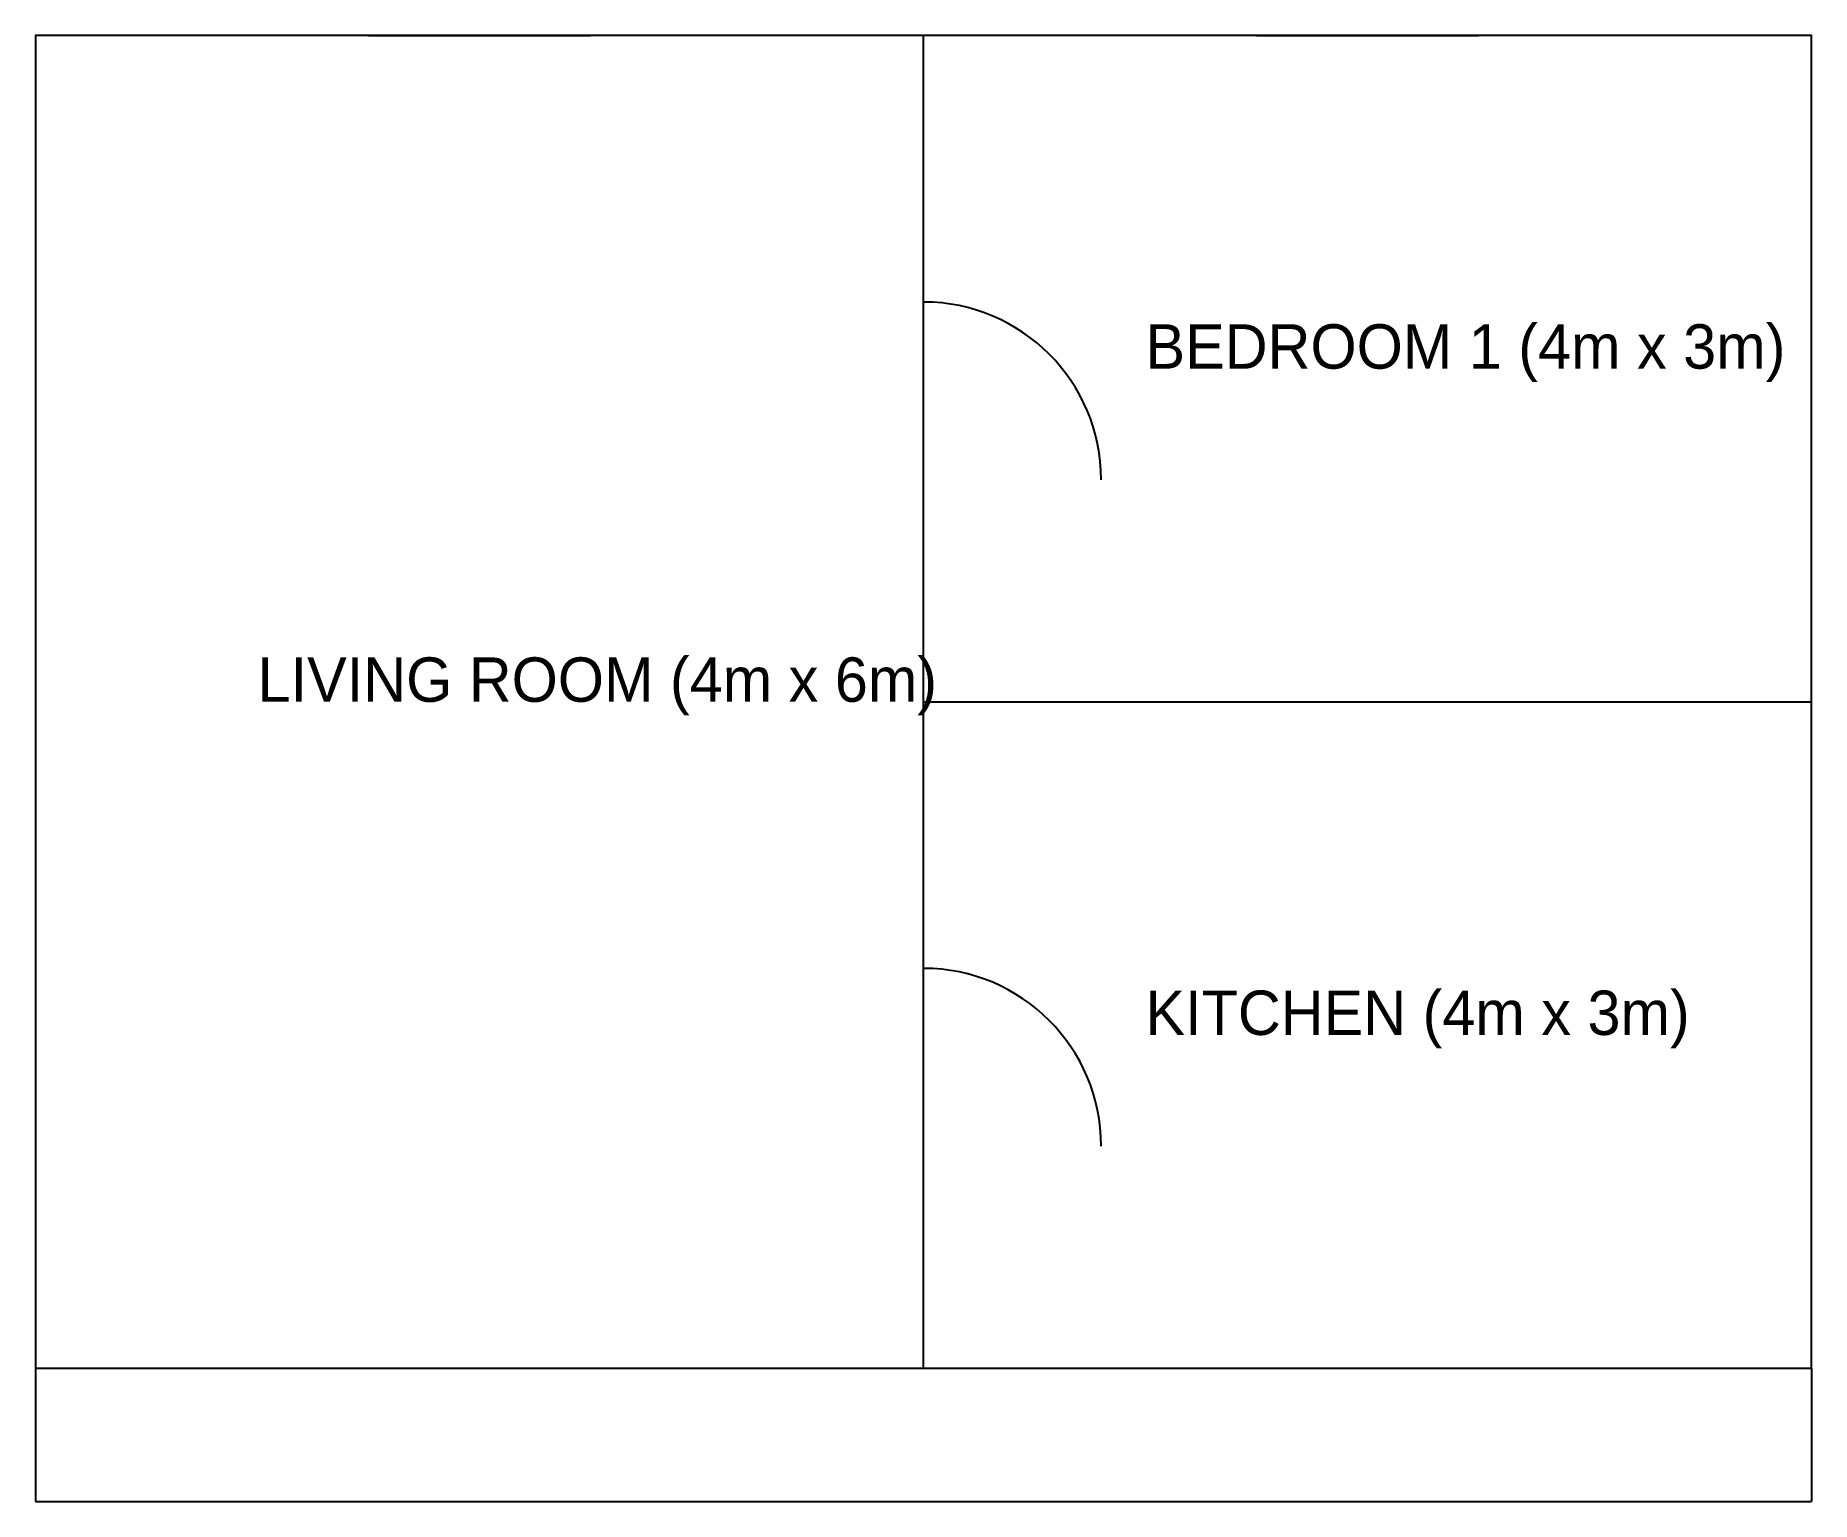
# Model space of a CAD drawing. Header units: millimetres. Extents: x -1 to 8000, y -600 to 6000.
import ezdxf

# ---------------------------------------------------------------- set-up
doc = ezdxf.new("R2010")
doc.units = ezdxf.units.MM
for name, color, linetype in [('DIMS', 8, 'CONTINUOUS'), ('DOORS', 3, 'CONTINUOUS'), ('TEXT', 7, 'CONTINUOUS'), ('WALLS', 1, 'CONTINUOUS'), ('WINDOWS', 4, 'CONTINUOUS')]:
    doc.layers.add(name, color=color, linetype=linetype)
doc.styles.add('OpenSansCondensed-Light', font='OpenSansCondensed-Light.ttf')
doc.dimstyles.new('EZDXF', dxfattribs={"dimtxt": 0.25, "dimasz": 0.175, "dimexe": 0.375, "dimexo": 0.125, "dimgap": 0.1, "dimtad": 1, "dimlfac": 100, "dimzin": 12, "dimdsep": 46, "dimtxsty": 'OpenSansCondensed-Light', "dimblk": 'ARCHTICK', "dimcen": 2.5, "dimazin": 3, "dimtfac": 0.5, "dimtmove": 2, "dimatfit": 3})

# ---------------------------------------------------------------- blocks, each defined once
blk = doc.blocks.new('_ARCHTICK')
at = {"color": 0, "linetype": 'BYBLOCK', "const_width": 0.15}
blk.add_lwpolyline([(-0.5, -0.5), (0.5, 0.5)], dxfattribs=at)

msp = doc.modelspace()

# ---------------------------------------------------------------- linework, layer by layer
at = {"layer": 'DOORS'}
for centre in [(4000, 4000), (4000, 1000)]:
    msp.add_arc(centre, 800, 0, 90, dxfattribs=at)
at = {"layer": 'WALLS'}
for p, q in [((4000, 0), (4000, 6000)), ((4000, 3000), (8000, 3000))]:
    msp.add_line(p, q, dxfattribs=at)
msp.add_lwpolyline([(0, 0), (8000, 0), (8000, 6000), (0, 6000)], close=True, dxfattribs=at)
at = {"layer": 'WINDOWS'}
for p, q in [((1500, 6000), (2500, 6000)), ((5500, 6000), (6500, 6000))]:
    msp.add_line(p, q, dxfattribs=at)

# ---------------------------------------------------------------- texts
at = {"layer": 'TEXT'}
for s, p in [('BEDROOM 1 (4m x 3m)', (5000, 4500)), ('LIVING ROOM (4m x 6m)', (1000, 3000)), ('KITCHEN (4m x 3m)', (5000, 1500))]:
    msp.add_text(s, height=200, dxfattribs=at).set_placement(p)

# ---------------------------------------------------------------- dimensions: what is measured, and where the dimension line sits
at = {"layer": 'DIMS'}
for base, p2, text in [((0, 0), (0, 6000), '6000 mm'), ((0, -600), (8000, 0), '8000 mm')]:
    msp.add_linear_dim(base=base, p1=(0, 0), p2=p2, text=text, dimstyle='EZDXF', dxfattribs=at).render()

doc.saveas('drawing.dxf')
